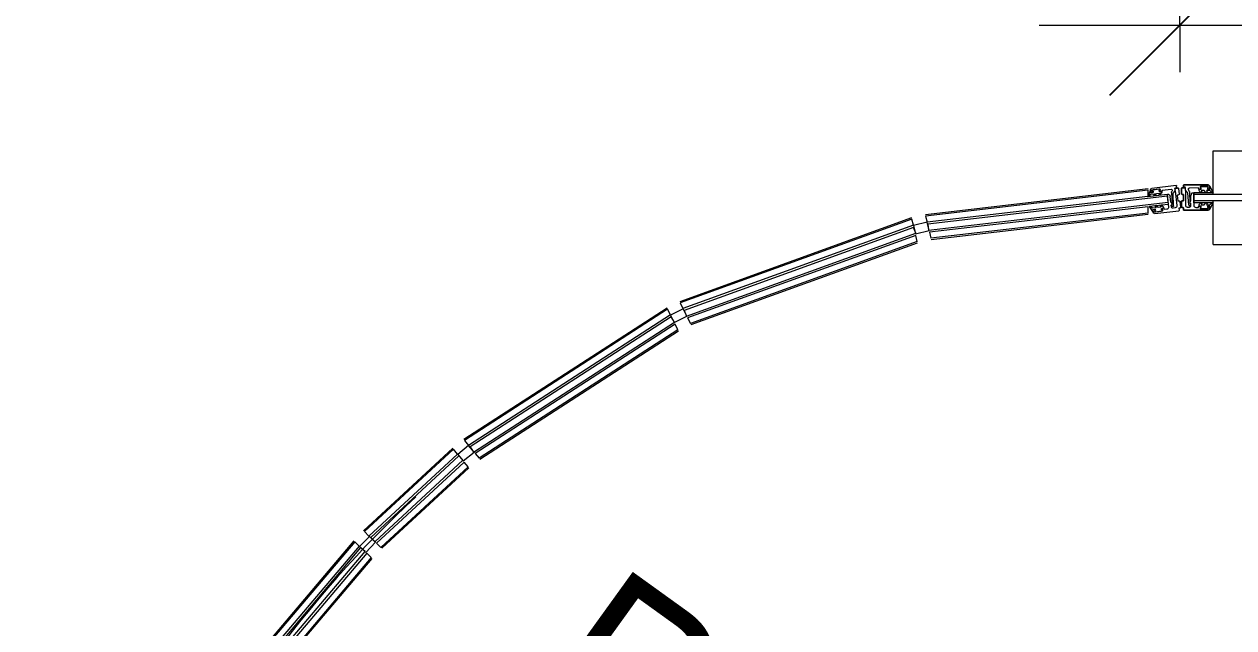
# Model space of a CAD drawing. Header units: millimetres. Extents: x -44657 to 28812, y -28146 to 16565.
# Drawn here: x -21430 to -20140, y -4573 to -3929 of the extents above; entities that cross this region are included whole.
import ezdxf

# ---------------------------------------------------------------- set-up
doc = ezdxf.new("R2010")
doc.units = ezdxf.units.MM
for name, color, linetype, lineweight in [('A-ANNO-DIMS', 211, 'Continuous', 5), ('A-ANNO-DIMS-100', 211, 'Continuous', 5), ('A-GLAZ-CURT', 52, 'Continuous', 5), ('A-GLAZ-CWMG', 51, 'Continuous', 5), ('G-ANNO-TEXT', 231, 'Continuous', 5), ('G-IMPT', 8, 'Continuous', 5)]:
    doc.layers.add(name, color=color, linetype=linetype, lineweight=lineweight)
doc.styles.add('Arial_3', font='arial.ttf', dxfattribs={"width": 0.9, "height": 120})
doc.styles.add('Arial_5', font='arial.ttf', dxfattribs={"width": 0.9, "height": 150})
doc.styles.add('Arial_7', font='arial.ttf', dxfattribs={"width": 0.9, "height": 180})
doc.dimstyles.new('SVA_-_1_2mm_Arial', dxfattribs={"dimscale": 304.8, "dimtxt": 122.431128, "dimasz": 0.492126, "dimexe": 0.492126, "dimexo": 0.0625, "dimgap": 0.246063, "dimtad": 1, "dimdec": 0, "dimrnd": 5, "dimzin": 0, "dimdsep": 46, "dimtxsty": 'Arial_3', "dimblk1": 'OBLIQUE', "dimblk2": 'OBLIQUE', "dimsah": 1, "dimcen": 0.09, "dimdle": 0.492126, "dimazin": 0, "dimtfac": 1, "dimtdec": 4, "dimtix": 1, "dimtmove": 0, "dimatfit": 3, "dimfxl": 1.968504, "dimfxlon": 1, "dimtvp": 1, "dimtfill": 1, "dimtolj": 1, "dimtzin": 0, "dimarcsym": 2})
doc.dimstyles.new('SVA_-_1_8mm_Arial', dxfattribs={"dimscale": 304.8, "dimtxt": 183.646692, "dimasz": 0.984252, "dimexe": 0.787402, "dimexo": 0, "dimgap": 0.246063, "dimtad": 1, "dimjust": 3, "dimdec": 0, "dimzin": 0, "dimdsep": 46, "dimtxsty": 'Arial_7', "dimsah": 1, "dimcen": 0.09, "dimazin": 0, "dimtfac": 1, "dimtdec": 4, "dimtix": 1, "dimtmove": 0, "dimatfit": 2, "dimfxl": 1, "dimtvp": 1, "dimtolj": 1, "dimtzin": 0, "dimarcsym": 2})

# ---------------------------------------------------------------- blocks, each defined once
blk = doc.blocks.new('Rectangular Mullion - Clarity Base_Top Frame_dwg_DI - DI-2001462-Left-956013-NEW PROPOSED GROUND STOREY PLAN _White Box_')
at = {"layer": 'G-IMPT'}
for p, q in [((-13.5, 2671.5), (-13.5, 2697.5)), ((-13, 2698), (-11, 2698)), ((-10.5, 2698.6), (-10.5, 2699.4)), ((-10, 2700), (-4, 2700)), ((-3.5, 2699.4), (-3.5, 2698.5)), ((-2.9, 2698), (2.9, 2698)), ((3.5, 2698.5), (3.5, 2699.5)), ((4.1, 2700), (9.9, 2700)), ((11, 2696.6), (11, 2697.5)), ((11.5, 2698), (13, 2698)), ((13.5, 2697.5), (13.5, 2671.5)), ((-10, 2693.9), (-10, 2691.6)), ((4.3, 2687), (-8.4, 2687)), ((-7.8, 2692.4), (4.9, 2693.5)), ((-6.7, 2690), (-5.9, 2691.1)), ((5, 2688.8), (5, 2687.7)), ((-12, 2679.4), (-12, 2672.3)), ((-9, 2681.5), (-9, 2679.9)), ((9, 2679.9), (9, 2681.6)), ((12, 2672.3), (12, 2679.4))]:
    blk.add_line(p, q, dxfattribs=at)
at = {"layer": 'G-IMPT', "flags": 128}
for points in [[(10.5, 2699.5), (10.5, 2696.8), (10.5, 2698.6)], [(-10.5, 2684.9), (-10.5, 2682.1), (-9.5, 2682.1)], [(-8.4, 2690), (-6.7, 2690), (-8.1, 2690.9)], [(6, 2694), (8, 2696), (-7.9, 2696)], [(6.6, 2691.7), (-5.9, 2691.1), (-4.7, 2690.8), (-3.4, 2690), (2.6, 2690)], [(8, 2696), (9.7, 2696), (10.5, 2696)], [(9.6, 2682.1), (10.5, 2682.1), (10.2, 2691.8)], [(-9.3, 2672.1), (-9.3, 2670), (-12, 2670)], [(-7.4, 2681.3), (-5.5, 2679.5), (-5.5, 2678), (-7.5, 2679.1), (-7.5, 2676), (-5.5, 2674), (-5.5, 2672.5), (-7.5, 2673.6), (-7.5, 2669.9), (-5.5, 2667.9), (-5.5, 2666.3), (-11.9, 2669.9), (-9, 2669.9), (-9, 2672.5), (-10.4, 2672.5), (-10.4, 2671.5), (-11.8, 2672.9), (-11.8, 2678.7), (-10.4, 2680.1), (-10.4, 2679.1), (-9, 2679.1), (-9, 2680.6)], [(9, 2680.6), (9, 2679.1), (10.4, 2679.1), (10.4, 2680.1), (11.8, 2678.7), (11.8, 2672.9), (10.4, 2671.5), (10.4, 2672.5), (9, 2672.5), (9, 2669.9), (11.9, 2669.9), (5.5, 2666.3), (5.5, 2667.9), (7.5, 2669.9), (7.5, 2673.6), (5.5, 2672.5), (5.5, 2674), (7.5, 2676), (7.5, 2679.1), (5.5, 2678), (5.5, 2679.5), (7.4, 2681.3)], [(12, 2670), (9, 2670), (9, 2671.8)]]:
    blk.add_lwpolyline(points, dxfattribs=at)
at = {"layer": 'G-IMPT'}
for centre, radius, start, end in [((-13, 2697.5), 0.514, 90, 180), ((-11, 2698.5), 0.509, 270, 10.7758), ((-10, 2699.5), 0.509, 90, 190.8093), ((-4, 2699.5), 0.509, 349.3362, 90), ((-3, 2698.5), 0.511, 180, 282), ((3, 2698.5), 0.511, 258, 0), ((4, 2699.5), 0.511, 78, 180), ((9.7, 2696.8), 0.758, 266.7949, 0), ((9.7, 2696.8), 0.756, 270, 0), ((10, 2699.5), 0.511, 0, 102), ((10.5, 2696.5), 0.53, 270, 11.992), ((11.5, 2697.5), 0.503, 90, 180), ((13, 2697.5), 0.503, 360, 90), ((-8.4, 2684.9), 2.1, 90, 180), ((-7.9, 2693.9), 2.08, 90, 180), ((-8.4, 2691.6), 1.57, 180, 270.9779), ((-7.7, 2691.6), 0.799, 95.0009, 240), ((2.6, 2687), 2.97, 36, 90), ((4.3, 2687.7), 0.69, 270, 0), ((4.7, 2695.2), 1.72, 275.0009, 314.9984), ((6.6, 2693.3), 1.51, 273.172, 327.1204), ((8.9, 2691.7), 1.3, 1.8421, 147.1204), ((-12, 2671.5), 1.5, 180, 270), ((-11.2, 2679.4), 0.808, 67.4346, 180), ((-11, 2672.5), 1.02, 195.3795, 356.6205), ((-10.8, 2679.5), 0.618, 344.692, 98.692), ((-9.7, 2679.9), 0.713, 227.7664, 0), ((-9.8, 2672.1), 0.459, 358.168, 117.832), ((-9.5, 2681.6), 0.511, 348, 90), ((-8, 2680.6), 0.966, 45.6325, 180), ((8, 2680.6), 0.966, 360, 134.3675), ((9.5, 2681.6), 0.511, 78, 180), ((9.7, 2679.8), 0.667, 173.4049, 320.5951), ((9.7, 2671.8), 0.728, 50, 180), ((10.8, 2672.1), 0.606, 156.4132, 293.5868), ((10.8, 2679.5), 0.655, 75.6925, 190.3075), ((11.2, 2679.4), 0.786, 360, 106.9292), ((11.2, 2672.3), 0.775, 252.6204, 0), ((12, 2671.5), 1.5, 270, 0)]:
    blk.add_arc(centre, radius, start, end, dxfattribs=at)
blk = doc.blocks.new('Rectangular Mullion - Clarity Base_Top Frame_dwg-956012-NEW PROPOSED GROUND STOREY PLAN _White Box_')
blk.add_blockref('Rectangular Mullion - Clarity Base_Top Frame_dwg_DI - DI-2001462-Left-956013-NEW PROPOSED GROUND STOREY PLAN _White Box_', (32.4, -2650.1))
blk = doc.blocks.new('Rectangular Mullion - Aluminium Frame - Top_ Bottom - Clarity-955992-NEW PROPOSED GROUND STOREY PLAN _White Box_')
at = {"rotation": 269.9999999999999}
blk.add_blockref('Rectangular Mullion - Clarity Base_Top Frame_dwg-956012-NEW PROPOSED GROUND STOREY PLAN _White Box_', (-19.9, 32.4), dxfattribs=at)
blk = doc.blocks.new('Rectangular Mullion - Clarity Aluminium Top Frame-1446041-NEW PROPOSED GROUND STOREY PLAN _White Box_')
at = {"layer": 'A-GLAZ-CWMG', "lineweight": 9}
for p, q in [((-28.5, 13.5), (-2.5, 13.5)), ((-2, 13), (-2, 10.5)), ((-33.7, 5.5), (-30, 12.2)), ((-13, 5.5), (-33.7, 5.5)), ((-13, -5.5), (-13, 5.5)), ((-2, 10.5), (-0.5, 10.5)), ((-2, 2.9), (-2, -2.9)), ((-0.5, 3.5), (-1.5, 3.5)), ((0, 9.9), (0, 4.1)), ((-30, -12.2), (-33.7, -5.5)), ((-33.7, -5.5), (-13, -5.5)), ((-2, -11), (-2, -13)), ((-1.5, -3.5), (-0.6, -3.5)), ((-0.6, -10.5), (-1.4, -10.5)), ((0, -4), (0, -10)), ((-2.5, -13.5), (-28.5, -13.5))]:
    blk.add_line(p, q, dxfattribs=at)
for centre, radius, start, end in [((-28.5, 12), 1.5, 90, 173.7939), ((-2.5, 13), 0.503, 0, 90), ((-1.5, 3), 0.511, 90, 192), ((-0.5, 10), 0.511, 348, 90), ((-0.5, 4), 0.511, 270, 12), ((-28.5, -12), 1.5, 186.2061, 270), ((-1.5, -3), 0.511, 168, 270), ((-1.5, -11), 0.509, 79.2242, 180), ((-0.5, -4), 0.509, 0, 100.6638), ((-0.5, -10), 0.509, 259.1907, 0), ((-2.5, -13), 0.514, 270, 0)]:
    blk.add_arc(centre, radius, start, end, dxfattribs=at)
blk = doc.blocks.new('System Panel - Glazed-1544886-NEW PROPOSED GROUND STOREY PLAN _White Box_')
at = {"layer": 'A-GLAZ-CURT'}
for p, q in [((502.3, 3.2), (-502.3, 3.2)), ((-502.3, 3.2), (-502.3, -3.2)), ((502.3, -3.2), (502.3, 3.2)), ((-502.3, -3.2), (502.3, -3.2))]:
    blk.add_line(p, q, dxfattribs=at)
blk = doc.blocks.new('System Panel - Glazed-1544935-NEW PROPOSED GROUND STOREY PLAN _White Box_')
at = {"layer": 'A-GLAZ-CURT'}
for p, q in [((67.1, 3.3), (-67.1, 3.3)), ((-67.1, 3.3), (-67.1, -3.2)), ((67.1, -3.2), (67.1, 3.3)), ((-67.1, -3.2), (67.1, -3.2))]:
    blk.add_line(p, q, dxfattribs=at)
blk = doc.blocks.new('Rectangular Mullion - Clarity Aluminium Bottom Frame-1544931-NEW PROPOSED GROUND STOREY PLAN _White Box_')
at = {"layer": 'A-GLAZ-CWMG'}
for p, q in [((-21078.9, -4480.5), (-21166.6, -4584.2)), ((-21077.9, -4481.4), (-21165.5, -4585)), ((-21073.1, -4486), (-21160.2, -4588.9)), ((-21073.1, -4486), (-21077.9, -4481.4)), ((-21065.2, -4493.6), (-21151.3, -4595.5)), ((-21060.3, -4498.3), (-21146, -4599.5)), ((-21144.9, -4600.3), (-21059.4, -4499.2)), ((-21060.3, -4498.3), (-21065.2, -4493.6)), ((-21165.5, -4585), (-21160.2, -4588.9)), ((-21151.3, -4595.5), (-21146, -4599.5)), ((-21146, -4599.5), (-21145.9, -4599.6))]:
    blk.add_line(p, q, dxfattribs=at)
blk = doc.blocks.new('System Panel - Glazed-1456964-NEW PROPOSED GROUND STOREY PLAN _White Box_')
at = {"layer": 'A-GLAZ-CURT'}
for p, q in [((130, 3.2), (-130, 3.2)), ((-130, 3.2), (-130, -3.3)), ((130, -3.3), (130, 3.2)), ((-130, -3.3), (130, -3.3))]:
    blk.add_line(p, q, dxfattribs=at)
blk = doc.blocks.new('Rectangular Mullion - Clarity Aluminium Bottom Frame-1456948-NEW PROPOSED GROUND STOREY PLAN _White Box_')
at = {"layer": 'A-GLAZ-CWMG'}
for p, q in [((-20484, -4135.9), (-20731.4, -4225.3)), ((-20483.7, -4137.2), (-20730.8, -4226.5)), ((-20482.1, -4143.7), (-20483.7, -4137.2)), ((-20482.1, -4143.7), (-20727.9, -4232.5)), ((-20479.6, -4154.5), (-20722.9, -4242.5)), ((-20478.1, -4161.1), (-20719.9, -4248.5)), ((-20719.3, -4249.7), (-20477.8, -4162.4)), ((-20478.1, -4161.1), (-20479.6, -4154.5)), ((-20730.8, -4226.5), (-20727.9, -4232.5)), ((-20722.9, -4242.5), (-20719.9, -4248.5))]:
    blk.add_line(p, q, dxfattribs=at)
blk = doc.blocks.new('System Panel - Glazed-1456967-NEW PROPOSED GROUND STOREY PLAN _White Box_')
at = {"layer": 'A-GLAZ-CURT'}
for p, q in [((127.6, 3.2), (-127.6, 3.2)), ((-127.6, 3.2), (-127.6, -3.3)), ((127.6, -3.3), (127.6, 3.2)), ((-127.6, -3.3), (127.6, -3.3))]:
    blk.add_line(p, q, dxfattribs=at)
blk = doc.blocks.new('Rectangular Mullion - Clarity Aluminium Bottom Frame-1456954-NEW PROPOSED GROUND STOREY PLAN _White Box_')
at = {"layer": 'A-GLAZ-CWMG'}
for p, q in [((-20744.9, -4232), (-20961.6, -4372.3)), ((-20744.3, -4233.2), (-20960.8, -4373.4)), ((-20741.3, -4239.2), (-20956.5, -4378.5)), ((-20741.3, -4239.2), (-20744.3, -4233.2)), ((-20736.3, -4249.1), (-20949.5, -4387.1)), ((-20733.4, -4255.1), (-20945.3, -4392.3)), ((-20944.4, -4393.3), (-20732.8, -4256.3)), ((-20733.4, -4255.1), (-20736.3, -4249.1)), ((-20960.8, -4373.4), (-20956.5, -4378.5)), ((-20949.5, -4387.1), (-20945.3, -4392.3))]:
    blk.add_line(p, q, dxfattribs=at)
blk = doc.blocks.new('System Panel - Glazed-1456968-NEW PROPOSED GROUND STOREY PLAN _White Box_')
at = {"layer": 'A-GLAZ-CURT'}
for p, q in [((128.6, 3.2), (-128.6, 3.2)), ((-128.6, 3.2), (-128.6, -3.3)), ((128.6, -3.3), (128.6, 3.2)), ((-128.6, -3.3), (128.6, -3.3))]:
    blk.add_line(p, q, dxfattribs=at)
blk = doc.blocks.new('Rectangular Mullion - Clarity Aluminium Bottom Frame-1456956-NEW PROPOSED GROUND STOREY PLAN _White Box_')
at = {"layer": 'A-GLAZ-CWMG'}
for p, q in [((-20231.7, -4104.8), (-20469.4, -4132.5)), ((-20231.7, -4106.1), (-20469.1, -4133.8)), ((-20232.1, -4112.9), (-20467.5, -4140.3)), ((-20231.7, -4111.9), (-20231.7, -4106.1)), ((-20231.7, -4123.9), (-20465, -4151.1)), ((-20231.7, -4130.6), (-20231.7, -4123.9)), ((-20469.1, -4133.8), (-20467.5, -4140.3)), ((-20231.7, -4130.6), (-20463.5, -4157.6)), ((-20463.2, -4158.9), (-20231.7, -4132)), ((-20465, -4151.1), (-20463.5, -4157.6))]:
    blk.add_line(p, q, dxfattribs=at)
blk = doc.blocks.new('Rectangular Mullion - Clarity Aluminium Mid Frame-1456959-NEW PROPOSED GROUND STOREY PLAN _White Box_')
at = {"layer": 'A-GLAZ-CWMG', "lineweight": 9}
for p, q in [((-7.5, -4.5), (-7.5, 4.5)), ((-7.5, 4.5), (7.5, 4.5)), ((7.5, 4.5), (7.5, -4.5)), ((7.5, -4.5), (-7.5, -4.5))]:
    blk.add_line(p, q, dxfattribs=at)
blk = doc.blocks.new('Rectangular Mullion - Clarity Aluminium Top Frame-1456971-NEW PROPOSED GROUND STOREY PLAN _White Box_')
at = {"layer": 'A-GLAZ-CWMG', "lineweight": 9}
for p, q in [((-28.5, 13.5), (-2.5, 13.5)), ((-2, 13), (-2, 11)), ((-33.7, 5.5), (-30, 12.2)), ((-13, 5.5), (-33.7, 5.5)), ((-13, -5.5), (-13, 5.5)), ((-2, 2.9), (-2, -2.9)), ((-0.6, 3.5), (-1.5, 3.5)), ((-1.4, 10.5), (-0.6, 10.5)), ((0, 10), (0, 4)), ((-30, -12.2), (-33.7, -5.5)), ((-33.7, -5.5), (-13, -5.5)), ((-0.5, -10.5), (-2, -10.5)), ((-2, -10.5), (-2, -13)), ((-1.5, -3.5), (-0.5, -3.5)), ((0, -4.1), (0, -9.9)), ((-2.5, -13.5), (-28.5, -13.5))]:
    blk.add_line(p, q, dxfattribs=at)
for centre, radius, start, end in [((-28.5, 12), 1.5, 90, 173.7939), ((-2.5, 13), 0.514, 0, 90), ((-1.5, 11), 0.509, 180, 280.7758), ((-1.5, 3), 0.511, 90, 192), ((-0.5, 10), 0.509, 0, 100.8093), ((-0.5, 4), 0.509, 259.3362, 0), ((-28.5, -12), 1.5, 186.2061, 270), ((-1.5, -3), 0.511, 168, 270), ((-0.5, -4), 0.511, 348, 90), ((-0.5, -10), 0.511, 270, 12), ((-2.5, -13), 0.503, 270, 0)]:
    blk.add_arc(centre, radius, start, end, dxfattribs=at)
blk = doc.blocks.new('System Panel - Glazed-1544936-NEW PROPOSED GROUND STOREY PLAN _White Box_')
at = {"layer": 'A-GLAZ-CURT'}
for p, q in [((64, 3.2), (-64, 3.2)), ((-64, 3.2), (-64, -3.2)), ((64, -3.2), (64, 3.2)), ((-64, -3.2), (64, -3.2))]:
    blk.add_line(p, q, dxfattribs=at)
blk = doc.blocks.new('Rectangular Mullion - Clarity Aluminium Bottom Frame-1544933-NEW PROPOSED GROUND STOREY PLAN _White Box_')
at = {"layer": 'A-GLAZ-CWMG'}
for p, q in [((-20973.4, -4381.6), (-21068.5, -4469.6)), ((-20972.6, -4382.6), (-21067.6, -4470.5)), ((-20968.4, -4387.8), (-20972.6, -4382.6)), ((-20968.4, -4387.8), (-21062.8, -4475.2)), ((-20961.4, -4396.3), (-21054.8, -4482.8)), ((-20957.1, -4401.4), (-20961.4, -4396.3)), ((-20957.1, -4401.4), (-21050, -4487.4)), ((-21049, -4488.3), (-20956.3, -4402.5)), ((-21067.6, -4470.5), (-21062.8, -4475.2)), ((-21054.8, -4482.8), (-21050, -4487.4))]:
    blk.add_line(p, q, dxfattribs=at)
blk = doc.blocks.new('Rectangular Mullion - Rectangular Mullion 1-1544884-NEW PROPOSED GROUND STOREY PLAN _White Box_')
at = {"layer": 'A-GLAZ-CWMG'}
for p, q in [((-20162.4, -4110.9), (-20162.4, -4064.2)), ((-20162.4, -4064.2), (-19178.4, -4064.2)), ((-20162.4, -4164.2), (-20162.4, -4117.4)), ((-20162.4, -4164.2), (-19178.4, -4164.2))]:
    blk.add_line(p, q, dxfattribs=at)
blk = doc.blocks.new('DIMBLOCK140-NEW PROPOSED GROUND STOREY PLAN _White Box_')
at = {"layer": 'A-ANNO-DIMS-100'}
for p, q in [((-20198, -3930.2), (-20198, -3780.2)), ((-16133.6, -3930.2), (-16133.6, -3780.2)), ((-20348, -3930.2), (-15983.6, -3930.2)), ((-20198, -3930.2), (-20198, -3980.3)), ((-16133.6, -3930.2), (-16133.6, -4033.2))]:
    blk.add_line(p, q, dxfattribs=at)
at = {"layer": 'A-ANNO-DIMS-100', "lineweight": 25}
for p, q in [((-20198, -3930.2), (-20123, -3855.2)), ((-16133.6, -3930.2), (-16058.6, -3855.2)), ((-20198, -3930.2), (-20273, -4005.2)), ((-16133.6, -3930.2), (-16208.6, -4005.2))]:
    blk.add_line(p, q, dxfattribs=at)
at = {"layer": 'A-ANNO-DIMS-100', "color": 0, "insert": (-18331.5, -3699.4), "char_height": 120, "width": 397.807, "attachment_point": 1, "line_spacing_factor": 0.941778, "style": 'Arial_3', "bg_fill": 3, "box_fill_scale": 1.25, "bg_fill_color": 256, "bg_fill_true_color": 13158600, "bg_fill_transparency": 0}
blk.add_mtext('4065', dxfattribs=at)
blk = doc.blocks.new('_Oblique')
at = {"color": 0, "linetype": 'ByBlock', "lineweight": -2}
blk.add_line((-0.5, -0.5), (0.5, 0.5), dxfattribs=at)
blk = doc.blocks.new('DIMBLOCK141-NEW PROPOSED GROUND STOREY PLAN _White Box_')
at = {"layer": 'A-ANNO-DIMS-100', "lineweight": 9}
blk.add_hatch(color=256, dxfattribs=at).paths.add_polyline_path([(-21171.5, -4612.9), (-20951.2, -4820.3), (-20905.1, -4756.2)])
at = {"layer": 'A-ANNO-DIMS-100'}
for p, q in [((-20198, -5314.4), (-21171.5, -4612.9)), ((-20232, -5105.1), (-20164, -5523.8)), ((-20407.4, -5348.4), (-19988.6, -5280.4))]:
    blk.add_line(p, q, dxfattribs=at)
at = {"layer": 'A-ANNO-DIMS-100', "lineweight": 9}
for p, q in [((-21171.5, -4612.9), (-20951.2, -4820.3)), ((-20905.1, -4756.2), (-21171.5, -4612.9)), ((-20951.2, -4820.3), (-20905.1, -4756.2))]:
    blk.add_line(p, q, dxfattribs=at)
at = {"layer": 'A-ANNO-DIMS-100'}
blk.add_arc((-20198, -5314.4), 1200, 132.7635, 155.6819, dxfattribs=at)
at = {"layer": 'A-ANNO-DIMS-100', "color": 0, "insert": (-20796.5, -4502.6), "char_height": 180, "width": 864.552, "attachment_point": 1, "rotation": 324.2227, "line_spacing_factor": 0.941778, "style": 'Arial_7'}
blk.add_mtext('R 1200', dxfattribs=at)

msp = doc.modelspace()

# ---------------------------------------------------------------- block references
at = {"layer": 'A-GLAZ-CURT'}
for name, p, rotation in [('System Panel - Glazed-1456968-NEW PROPOSED GROUND STOREY PLAN _White Box_', (-20338.6, -4130.8), 6.643547239177982), ('System Panel - Glazed-1544886-NEW PROPOSED GROUND STOREY PLAN _White Box_', (-19680.7, -4114.2), 180), ('System Panel - Glazed-1456964-NEW PROPOSED GROUND STOREY PLAN _White Box_', (-20603.1, -4193.3), 19.86868155018553), ('System Panel - Glazed-1456967-NEW PROPOSED GROUND STOREY PLAN _White Box_', (-20845.9, -4313.5), 32.91592830194205), ('System Panel - Glazed-1544936-NEW PROPOSED GROUND STOREY PLAN _White Box_', (-21011.8, -4435.5), 42.79767898487656), ('System Panel - Glazed-1544935-NEW PROPOSED GROUND STOREY PLAN _White Box_', (-21112.5, -4541), 49.77734968304097)]:
    msp.add_blockref(name, p, dxfattribs=dict(at, rotation=rotation))
at = {"layer": 'A-GLAZ-CWMG'}
for name in ['Rectangular Mullion - Rectangular Mullion 1-1544884-NEW PROPOSED GROUND STOREY PLAN _White Box_', 'Rectangular Mullion - Clarity Aluminium Bottom Frame-1456956-NEW PROPOSED GROUND STOREY PLAN _White Box_', 'Rectangular Mullion - Clarity Aluminium Bottom Frame-1456948-NEW PROPOSED GROUND STOREY PLAN _White Box_', 'Rectangular Mullion - Clarity Aluminium Bottom Frame-1456954-NEW PROPOSED GROUND STOREY PLAN _White Box_', 'Rectangular Mullion - Clarity Aluminium Bottom Frame-1544933-NEW PROPOSED GROUND STOREY PLAN _White Box_', 'Rectangular Mullion - Clarity Aluminium Bottom Frame-1544931-NEW PROPOSED GROUND STOREY PLAN _White Box_']:
    msp.add_blockref(name, (0, 0), dxfattribs=at)
at = {"layer": 'A-GLAZ-CWMG', "extrusion": (0, 0, -1)}
for name, p, rotation in [('Rectangular Mullion - Aluminium Frame - Top_ Bottom - Clarity-955992-NEW PROPOSED GROUND STOREY PLAN _White Box_', (20227.8, -4117.9), 173.356452760822), ('Rectangular Mullion - Clarity Aluminium Top Frame-1456971-NEW PROPOSED GROUND STOREY PLAN _White Box_', (20198, -4114.4), 173.356452760822), ('Rectangular Mullion - Clarity Aluminium Mid Frame-1456959-NEW PROPOSED GROUND STOREY PLAN _White Box_', (20473.8, -4146.6), 166.7129055216455), ('Rectangular Mullion - Clarity Aluminium Mid Frame-1456959-NEW PROPOSED GROUND STOREY PLAN _White Box_', (20732.5, -4240.1), 153.5497313779838), ('Rectangular Mullion - Clarity Aluminium Mid Frame-1456959-NEW PROPOSED GROUND STOREY PLAN _White Box_', (20959.4, -4386.9), 140.6184120181323), ('Rectangular Mullion - Clarity Aluminium Mid Frame-1456959-NEW PROPOSED GROUND STOREY PLAN _White Box_', (21064.3, -4484.1), 133.786230012114)]:
    msp.add_blockref(name, p, dxfattribs=dict(at, rotation=rotation))
at = {"layer": 'A-GLAZ-CWMG', "rotation": 180}
msp.add_blockref('Rectangular Mullion - Aluminium Frame - Top_ Bottom - Clarity-955992-NEW PROPOSED GROUND STOREY PLAN _White Box_', (-20166.1, -4114.2), dxfattribs=at)
at = {"layer": 'A-GLAZ-CWMG', "extrusion": (0, 0, -1)}
msp.add_blockref('Rectangular Mullion - Clarity Aluminium Top Frame-1446041-NEW PROPOSED GROUND STOREY PLAN _White Box_', (20196.1, -4114.2), dxfattribs=at)

# ---------------------------------------------------------------- texts
at = {"layer": 'G-ANNO-TEXT', "color": 7, "insert": (-25630.1, -4018.7), "char_height": 150, "width": 4502.277, "attachment_point": 1, "style": 'Arial_5', "bg_fill": 3, "box_fill_scale": 1.25, "bg_fill_color": 256, "bg_fill_true_color": 13158600, "bg_fill_transparency": 0}
msp.add_mtext('existing timber flooring to be retained - allow ', dxfattribs=at)

# ---------------------------------------------------------------- dimensions: what is measured, and where the dimension line sits
at = {"layer": 'A-ANNO-DIMS'}
dim = msp.add_linear_dim(base=(-16133.6, -3930.2), p1=(-20198, -3980.3), p2=(-16133.6, -4033.2), dimstyle='SVA_-_1_2mm_Arial', override={"dimpost": '<>', "dimfxl": 4064.759462}, dxfattribs=at)
dim.commit()
dim.dimension.update_dxf_attribs({"geometry": 'DIMBLOCK140-NEW PROPOSED GROUND STOREY PLAN _White Box_', "text_midpoint": (-18165.8, -3793.9)})
dim = msp.add_radius_dim(center=(-20198, -5314.4), mpoint=(-21171.5, -4612.9), dimstyle='SVA_-_1_8mm_Arial', override={"dimpost": 'R<>'}, dxfattribs=at)
dim.commit()
dim.dimension.update_dxf_attribs({"geometry": 'DIMBLOCK141-NEW PROPOSED GROUND STOREY PLAN _White Box_', "text_midpoint": (-20465.5, -4916)})

doc.saveas('drawing.dxf')
